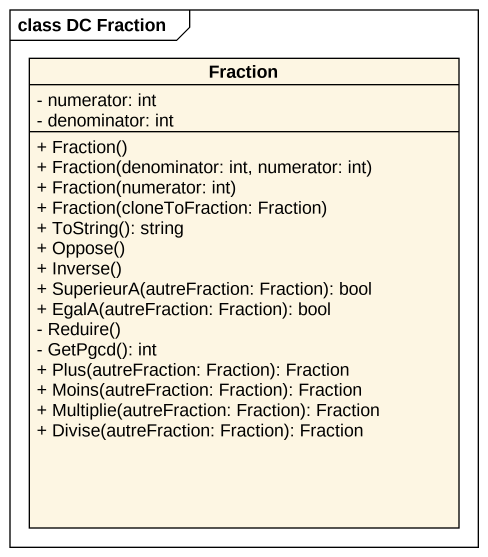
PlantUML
@startuml
mainframe class DC Fraction
hide circle
hide empty members
skinparam classAttributeIconSize 0
class Fraction {
  - numerator: int
  - denominator: int
  + Fraction()
  + Fraction(denominator: int, numerator: int)
  + Fraction(numerator: int)
  + Fraction(cloneToFraction: Fraction)
  + ToString(): string
  + Oppose()
  + Inverse()
  + SuperieurA(autreFraction: Fraction): bool
  + EgalA(autreFraction: Fraction): bool
  - Reduire()
  - GetPgcd(): int
  + Plus(autreFraction: Fraction): Fraction
  + Moins(autreFraction: Fraction): Fraction
  + Multiplie(autreFraction: Fraction): Fraction
  + Divise(autreFraction: Fraction): Fraction
}
@enduml
